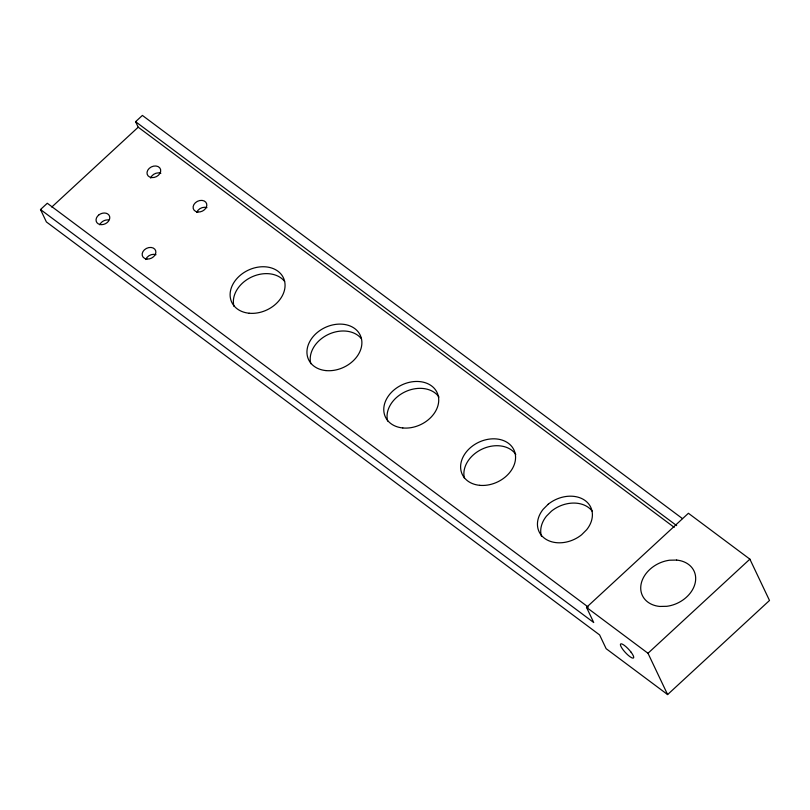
<?xml version="1.0" encoding="UTF-8"?>
<svg xmlns="http://www.w3.org/2000/svg" width="810" height="810" viewBox="0 0 810 810"><rect width="100%" height="100%" fill="white"/><g stroke="black" fill="none" stroke-linecap="round" stroke-linejoin="round"><path stroke-width="1.21" d="M40.5 209.527L593.72 622.525L586.521 607.368L688.409 513.267L749.878 559.153L769.5 600.473L667.612 694.575L606.143 648.688L599.602 634.918L46.383 221.93L40.5 209.527L47.294 203.259L588.354 607.176M674.203 527.34L138.216 127.2L135.594 121.692L142.388 115.425L682.435 518.582M51.769 207.046L138.216 127.2M667.612 694.575L647.99 653.265L749.878 559.153M135.594 121.692L676.654 525.609M586.521 607.368L647.99 653.265M145.749 259.514A7.148 5.488 -25.4 0 1 156.016 254.704M99.772 224.775A7.148 5.488 -25.4 0 1 100.632 223.317L101.868 222.031A7.148 5.488 -25.4 0 1 108.651 219.976M150.589 178.048A7.148 5.488 -25.4 0 1 160.856 173.239M196.688 212.463A7.148 5.488 -25.4 0 1 206.955 207.654M541.444 536.24A28.583 21.961 -25.4 0 1 546.436 516.162L551.519 511.09A28.583 21.961 -25.4 0 1 592.383 511.393M464.484 478.437A28.583 21.961 -25.4 0 1 482.112 449.104A28.583 21.961 -25.4 0 1 515.808 454.4M387.656 421.078A28.583 21.961 -25.4 0 1 405.283 391.736A28.583 21.961 -25.4 0 1 438.979 397.042M310.817 363.72A28.583 21.961 -25.4 0 1 327.777 334.702A28.583 21.961 -25.4 0 1 361.452 338.762M233.979 306.362A28.583 21.961 -25.4 0 1 250.938 277.344A28.583 21.961 -25.4 0 1 284.624 281.404M98.597 215.136L97.362 216.432A7.148 5.488 -25.4 0 0 98.182 223.793A7.148 5.488 -25.4 0 0 107.234 222.537L108.469 221.251A7.148 5.488 -25.4 0 0 107.649 213.891A7.148 5.488 -25.4 0 0 98.597 215.136M548.249 504.205L543.166 509.277A28.583 21.961 -25.4 0 0 545.434 538.944A28.583 21.961 -25.4 0 0 581.59 534.792L586.683 529.71A28.583 21.961 -25.4 0 0 584.405 500.043A28.583 21.961 -25.4 0 0 548.249 504.205M676.633 560.074L669.576 560.216A28.583 21.961 -25.4 0 0 641.166 583.797A28.583 21.961 -25.4 0 0 659.775 606.447L666.832 606.305A28.583 21.961 -25.4 0 0 695.233 582.724A28.583 21.961 -25.4 0 0 676.633 560.074M631.081 652.192L629.562 650.329A9.528 2.298 47.3 0 0 621.25 643.808A9.528 2.298 47.3 0 0 623.052 649.752L624.571 651.625A9.528 2.298 47.3 0 0 632.883 658.135A9.528 2.298 47.3 0 0 631.081 652.192M146.904 259.048A7.148 5.488 -25.4 0 0 155.733 250.898A7.148 5.488 -25.4 0 0 144.403 249.814A7.148 5.488 -25.4 0 0 146.904 259.048M151.754 177.582A7.148 5.488 -25.4 0 0 160.572 169.432A7.148 5.488 -25.4 0 0 149.253 168.348A7.148 5.488 -25.4 0 0 151.754 177.582M197.853 211.997A7.148 5.488 -25.4 0 0 206.682 203.847A7.148 5.488 -25.4 0 0 195.352 202.763A7.148 5.488 -25.4 0 0 197.853 211.997M479.662 485.322A28.583 21.961 -25.4 0 0 514.957 452.719A28.583 21.961 -25.4 0 0 469.648 448.365A28.583 21.961 -25.4 0 0 479.662 485.322M402.823 427.964A28.583 21.961 -25.4 0 0 438.119 395.361A28.583 21.961 -25.4 0 0 392.809 391.007A28.583 21.961 -25.4 0 0 402.823 427.964M325.984 370.595A28.583 21.961 -25.4 0 0 361.28 338.003A28.583 21.961 -25.4 0 0 315.971 333.649A28.583 21.961 -25.4 0 0 325.984 370.595M249.156 313.237A28.583 21.961 -25.4 0 0 284.452 280.635A28.583 21.961 -25.4 0 0 239.142 276.291A28.583 21.961 -25.4 0 0 249.156 313.237"/></g></svg>
